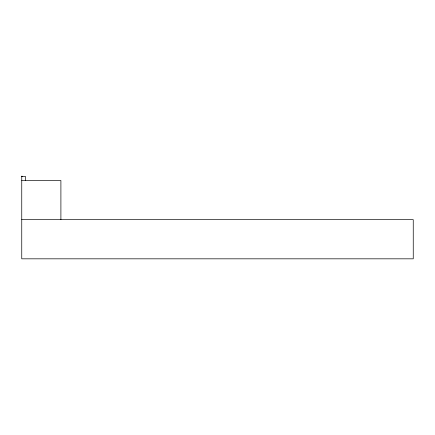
<?xml version="1.0" encoding="UTF-8"?>
<svg xmlns="http://www.w3.org/2000/svg" width="435" height="435" viewBox="0 0 435 435"><rect width="100%" height="100%" fill="white"/><g stroke="black" fill="none" stroke-linecap="round" stroke-linejoin="round"><path stroke-width="0.65" d="M21.75 176.18L21.75 258.825L413.25 258.825L413.25 219.675L21.75 219.675M21.75 176.218L22.141 176.218L22.141 176.61M21.75 176.61L25.665 176.61L25.665 180.525M21.75 180.525L60.9 180.525L60.9 219.675"/></g></svg>
